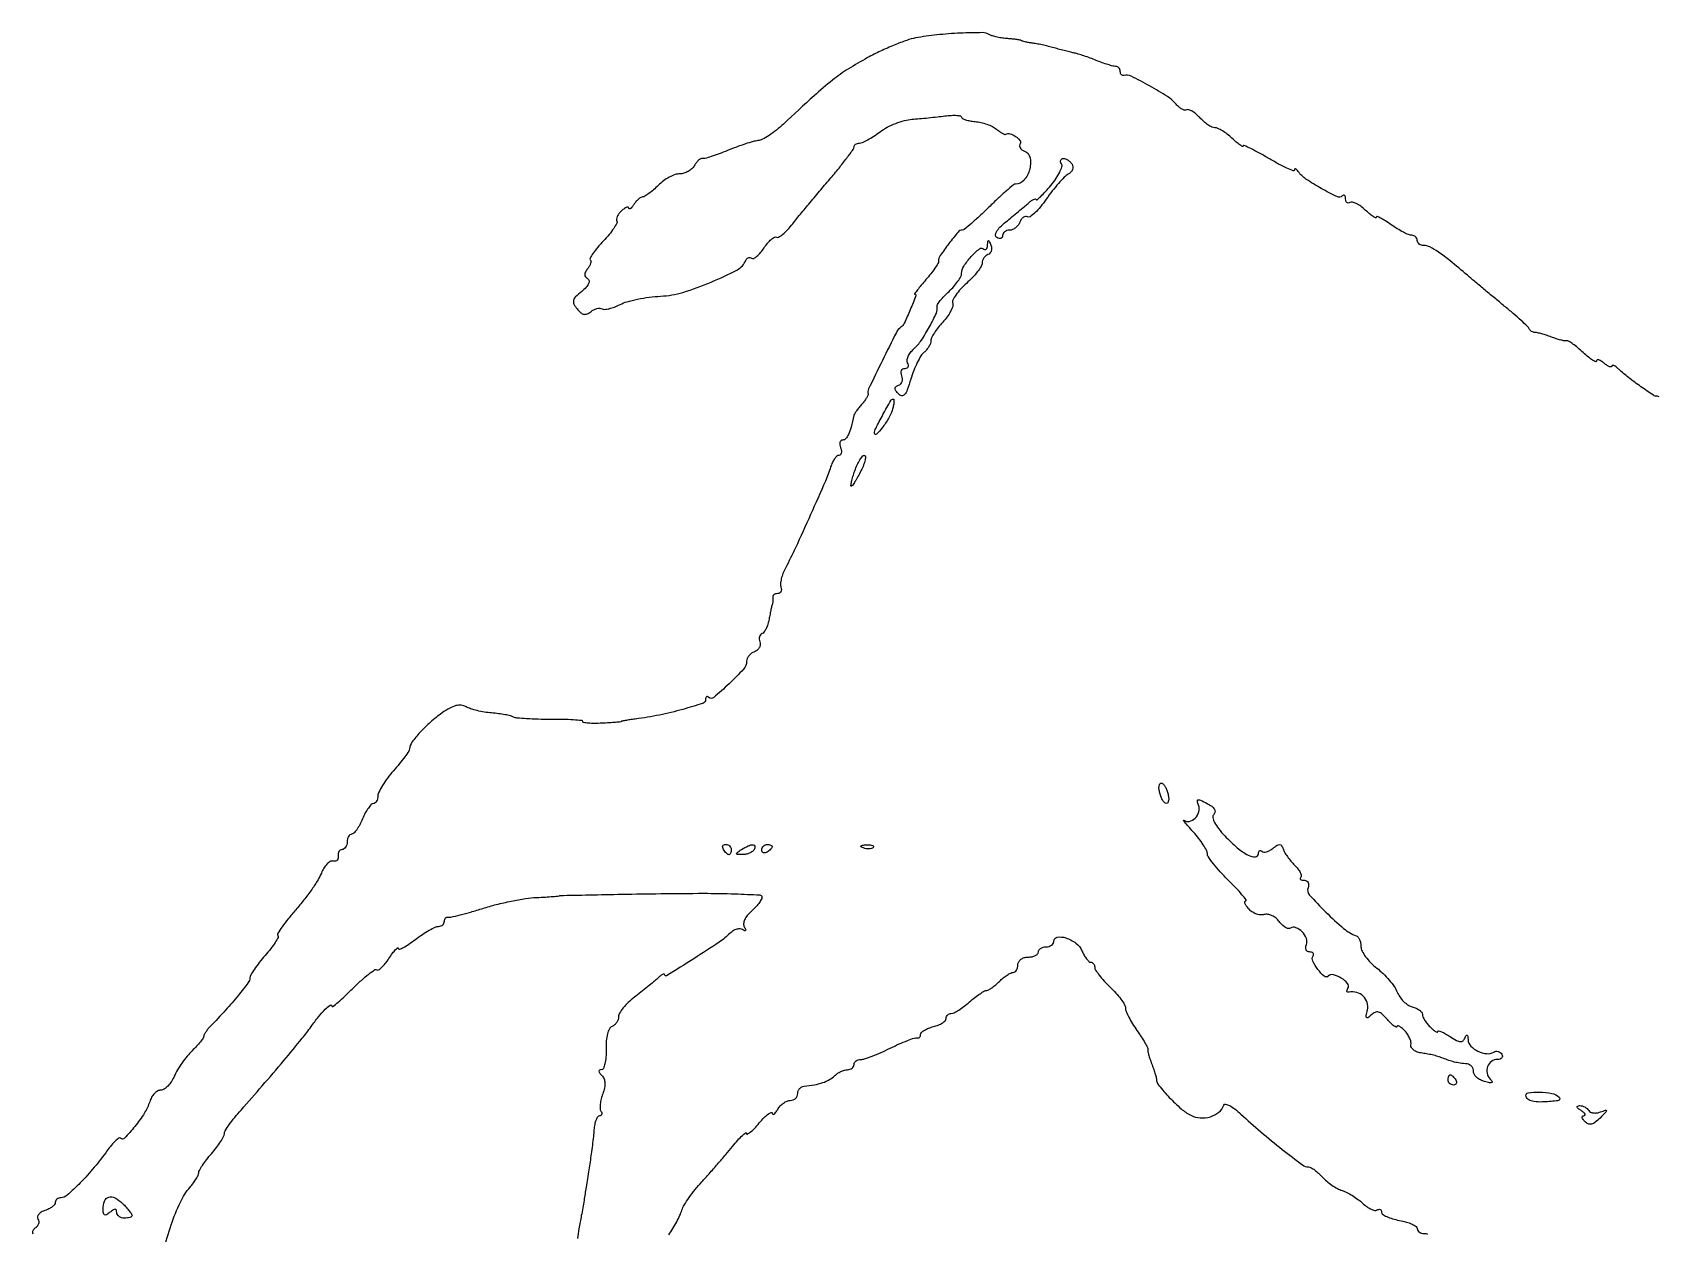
# Model space of a CAD drawing. Extents: x 1 to 635, y 1 to 563.
# Drawn here: x 0.5 to 317.9, y 228 to 462.6 of the extents above; entities that cross this region are included whole.
import ezdxf

# ---------------------------------------------------------------- set-up
doc = ezdxf.new("R2010")
doc.units = 0

msp = doc.modelspace()

# ---------------------------------------------------------------- linework, layer by layer
for points in [[(318.242176, 391.459331, 0.160997), (317.896381, 391.545455, -0.166569), (317.113415, 391.749509, -0.006885), (314.684894, 393.406764, -0.012959), (312.25127, 395.213081, -0.023999), (310.389192, 396.821429, 0.024804), (309.855175, 397.281181, 0.059296), (309.408075, 397.550862, 0.141448), (309.124372, 397.591789, 0.374416), (309, 397.448984, -0.367029), (308.869644, 397.295323, -0.129665), (308.559375, 397.324622, -0.059248), (308.076326, 397.570237, -0.025998), (307.5, 398, 0.029978), (306.923598, 398.422729, 0.070752), (306.440625, 398.645155, 0.159271), (306.133531, 398.637299, 0.317389), (306, 398.448131, -0.520172), (305.813831, 398.317601, -0.053768), (305.241959, 398.597562, -0.032438), (304.410542, 399.200632, -0.01545), (303.419436, 400.075686, 0.014542), (302.382179, 400.994844, 0.020343), (301.400266, 401.749612, 0.017207), (300.560921, 402.299826, 0.186605), (300.169436, 402.369801, -0.09511), (299.777682, 402.368844, -0.014749), (299.016586, 402.536406, -0.015984), (298.120349, 402.792341, -0.013299), (297.1849, 403.119801, 0.011037), (296.236114, 403.456754, 0.012016), (295.299713, 403.741441, 0.011545), (294.488411, 403.946896, 0.056294), (294.018234, 404, -0.07927), (293.667776, 404.055913, -0.062051), (293.318898, 404.220312, -0.062621), (293.024228, 404.463209, -0.084729), (292.833333, 404.75, 0.097525), (292.520514, 405.195049, 0.005416), (291.276042, 406.361079, 0.008197), (289.748095, 407.716518, 0.005896), (288, 409.181333, -0.001228), (286.079109, 410.760653, -0.000998), (284.028007, 412.462384, -0.001008), (282.144317, 414.038015, -0.002626), (280.797471, 415.181333, 0.006064), (277.403949, 418.022125, 0.021155), (275.117561, 419.733477, 0.03166), (273.462702, 420.718567, 0.118966), (272.296609, 421, -0.075555), (271.801221, 421.075288, -0.089062), (271.380879, 421.29375, -0.100719), (271.099883, 421.618641, -0.128784), (271, 422, 0.108766), (270.916016, 422.381512, 0.099739), (270.678159, 422.70625, 0.095386), (270.322662, 422.924012, 0.090094), (269.90437, 423, -0.101278), (269.306887, 423.122279, -0.018361), (268.277423, 423.607503, -0.01911), (267.096665, 424.276349, -0.016294), (265.90437, 425.068094, 0.013063), (264.789666, 425.81874, 0.025116), (263.853159, 426.350365, 0.029379), (263.167261, 426.646314, 0.52042), (263, 426.529139, -0.536418), (262.853529, 426.431897, -0.044375), (262.368013, 426.689196, -0.029287), (261.674733, 427.199544, -0.014225), (260.848556, 427.926464, 0.030726), (259.962636, 428.655552, 0.042244), (259.079836, 429.188001, 0.048745), (258.319019, 429.47513, 0.207146), (257.848556, 429.406403, -0.125249), (257.525964, 429.305065, -0.188643), (257.249263, 429.396064, -0.148626), (257.062802, 429.67754, -0.072622), (257, 430.10765, 0.053451), (256.954393, 430.533053, 0.160841), (256.80806, 430.781349, 0.257918), (256.59456, 430.827851, 0.124392), (256.346588, 430.679921, -0.318874), (255.387801, 430.517277, -0.014442), (252.257607, 432.139771, -0.021532), (249.254963, 433.981321, -0.092338), (247.765313, 435.447214, 0.030888), (247.480882, 435.805463, 0.106629), (247.241942, 435.978053, 0.308649), (247.089423, 435.949408, 0.193682), (247.015313, 435.775947, -0.515991), (246.787427, 435.621066, -0.015405), (245.535748, 436.130591, -0.01861), (243.919373, 436.920603, -0.010232), (242, 438, 0.007151), (240.081951, 439.09426, 0.012736), (238.46875, 439.931404, 0.007457), (237.165673, 440.542158, 0.544415), (237, 440.435098, -0.56683), (236.869782, 440.357138, -0.029252), (236.35711, 440.671729, -0.023485), (235.651661, 441.214534, -0.011809), (234.811439, 441.961045, 0.024004), (233.88867, 442.741482, 0.02666), (232.92606, 443.401057, 0.027384), (232.053783, 443.869302, 0.109916), (231.466426, 444, -0.114744), (230.901587, 444.131354, -0.033532), (230.124271, 444.580573, -0.03177), (229.291081, 445.220008, -0.029292), (228.521341, 445.976419, 0.030779), (227.781338, 446.699298, 0.043977), (227.03691, 447.235551, 0.05214), (226.390055, 447.533916, 0.22403), (225.97966, 447.487429, -0.194579), (225.597249, 447.422093, -0.069159), (225.067001, 447.617595, -0.055822), (224.481812, 448.020408, -0.040943), (223.930204, 448.584098, 0.077754), (222.216564, 450.095818, 0.015854), (218.72825, 452.167774, 0.011134), (215.092523, 454.069838, 0.182746), (213.75, 454.202144, -0.136205), (213.464595, 454.204278, -0.135339), (213.220313, 454.35313, -0.112859), (213.056384, 454.633088, -0.076387), (213, 455, 0.092371), (212.928869, 455.381743, 0.096126), (212.725373, 455.70625, 0.099347), (212.421804, 455.923422, 0.106131), (212.0651, 456, -0.063425), (211.537498, 456.067196, -0.011274), (210.577891, 456.338887, -0.012033), (209.461424, 456.711993, -0.010589), (208.3151, 457.153656, 0.008146), (207.131613, 457.616291, 0.007552), (205.903588, 458.052415, 0.007558), (204.799318, 458.407397, 0.025021), (204.058817, 458.593232, -0.009769), (203.331956, 458.752255, -0.003384), (202.289329, 459.009275, -0.00336), (201.144147, 459.308016, -0.003901), (200.058817, 459.608043, 0.008952), (198.951011, 459.90227, 0.00698), (197.73759, 460.183491, 0.007065), (196.599526, 460.413772, 0.017013), (195.75, 460.543467, -0.011761), (195.061524, 460.641189, -0.015578), (194.440625, 460.764256, -0.012916), (193.935411, 460.894689, -0.129959), (193.75, 461.005064, 0.154543), (193.548261, 461.112349, 0.008654), (192.839063, 461.230291, 0.012657), (191.975943, 461.33627, 0.008886), (191, 461.41362, -0.019369), (189.969532, 461.517066, -0.018847), (188.940625, 461.700552, -0.019136), (188.050185, 461.930226, -0.063939), (187.5, 462.17487, 0.138384), (186.035549, 462.581878, 0.009941), (181.781339, 462.480531, 0.014873), (177.159132, 462.140444, 0.020366), (173.030621, 461.542152, 0.038354), (171.298932, 461.079052, 0.012788), (168.844903, 460.145375, 0.012643), (166.169672, 458.968572, 0.014082), (163.653261, 457.697088, 0.016951), (159.883769, 455.488889, 0.026007), (156.795442, 453.303541, 0.017532), (153.196292, 450.254245, 0.003818), (147.220496, 444.736351, -0.021106), (145.838673, 443.546204, -0.022982), (144.39895, 442.512166, -0.02324), (143.094172, 441.746932, -0.095393), (142.220496, 441.482652, 0.042713), (141.293122, 441.305353, 0.009839), (139.767959, 440.843648, 0.010095), (138.026416, 440.239681, 0.009705), (136.287449, 439.558349, -0.008881), (134.622986, 438.90304, -0.012313), (133.107429, 438.379375, -0.008889), (131.836091, 437.999601, -0.13311), (131.377344, 437.996004, 0.191122), (131.047367, 437.955926, 0.056696), (130.62338, 437.658441, 0.047882), (130.181984, 437.184643, 0.036044), (129.790204, 436.5896, -0.081521), (129.305528, 435.981447, -0.056294), (128.589032, 435.466945, -0.055489), (127.762321, 435.117977, -0.072266), (126.95031, 435, 0.086444), (126.043162, 434.841984, 0.036732), (124.911966, 434.339063, 0.034939), (123.754907, 433.611019, 0.0385), (122.75, 432.75, -0.01615), (121.83088, 431.888411, -0.020777), (120.929911, 431.160937, -0.0191), (120.144669, 430.624285, -0.141258), (119.713525, 430.5, 0.136387), (119.346207, 430.397906, 0.042719), (118.87954, 430.059375, 0.039084), (118.399704, 429.574036, 0.034476), (117.978838, 429, -0.022641), (117.612251, 428.474367, -0.07039), (117.304665, 428.172519, -0.254326), (117.116232, 428.146475, -0.306778), (117.015313, 428.289427, 0.315435), (116.88362, 428.469855, 0.169051), (116.594705, 428.46819, 0.071924), (116.14226, 428.230165, 0.029553), (115.60496, 427.789427, 0.040862), (115.103014, 427.243049, 0.053799), (114.747288, 426.667849, 0.065108), (114.577721, 426.149826, 0.184627), (114.644216, 425.781975, -0.265458), (114.655412, 425.334739, -0.023915), (114.055521, 424.337904, -0.026091), (113.166813, 423.148575, -0.017208), (112.030287, 421.874277, 0.015066), (110.897837, 420.615445, 0.024541), (110.02444, 419.474609, 0.021584), (109.434949, 418.536781, 0.337895), (109.482356, 418.184311, -0.201199), (109.598127, 417.901301, -0.072569), (109.530222, 417.462916, -0.057495), (109.304075, 416.947434, -0.041132), (108.942766, 416.431037, 0.0489), (108.532539, 415.82493, 0.128967), (108.408529, 415.319845, 0.161506), (108.558389, 414.890753, 0.090488), (108.972937, 414.516726, -0.219581), (109.243268, 414.108509, -0.149595), (109.161887, 413.548724, -0.081019), (108.677626, 412.845484, -0.031363), (107.803928, 412.042314, 0.023969), (106.620569, 410.986311, 0.136191), (106.202598, 410.262303, 0.185855), (106.284762, 409.54893, 0.052683), (106.915111, 408.602284, 0.043692), (107.631627, 407.878067, 0.127753), (108.259473, 407.575336, 0.152054), (108.886281, 407.642434, 0.071192), (109.588874, 408.073759, -0.052374), (110.159369, 408.454147, -0.057931), (110.777849, 408.692388, -0.065872), (111.349505, 408.761551, -0.136443), (111.777895, 408.637268, 0.162207), (112.281776, 408.518245, 0.036167), (113.166552, 408.662803, 0.033946), (114.213187, 408.989, 0.027155), (115.289845, 409.475349, -0.050634), (116.667319, 410.021376, -0.018412), (118.710442, 410.520051, -0.018038), (121.001833, 410.90514, -0.020531), (123.218145, 411.103752, 0.061518), (127.560154, 411.854456, 0.026304), (133.110023, 413.859449, 0.021138), (138.2089, 416.26952, 0.18436), (139.83541, 418.115204, -0.10062), (140.025258, 418.419164, -0.119298), (140.308823, 418.602709, -0.12025), (140.643116, 418.635451, -0.10333), (140.976026, 418.514817, 0.25918), (141.39866, 418.495203, 0.057146), (142.030364, 418.904569, 0.045741), (142.742603, 419.609973, 0.029699), (143.434548, 420.540452, -0.027242), (144.12172, 421.474052, -0.042424), (144.819489, 422.188227, -0.051655), (145.432848, 422.616006, -0.271211), (145.827562, 422.606572, 0.285993), (146.257417, 422.608095, 0.03305), (147.07447, 423.199741, 0.031786), (148.034898, 424.10595, 0.020432), (149.03363, 425.267837, -0.004488), (150.301087, 426.841147, -0.001531), (152.168206, 429.102554, -0.001521), (154.2451, 431.586989, -0.001754), (156.241114, 433.94313, 0.006126), (158.058487, 436.12683, 0.009083), (159.592136, 438.087982, 0.004897), (160.832093, 439.768343, 0.154737), (160.991114, 440.25, -0.136909), (161.074597, 440.536036, -0.098862), (161.303034, 440.779688, -0.085187), (161.642172, 440.943746, -0.070265), (162.040493, 441, 0.108778), (162.617486, 441.127032, 0.017227), (163.658847, 441.653205, 0.018411), (164.860853, 442.372295, 0.015175), (166.088669, 443.223677, -0.038517), (167.474222, 444.09166, -0.026819), (169.153381, 444.859773, -0.027159), (170.854531, 445.425581, -0.049322), (172.298176, 445.670756, 0.004754), (173.759013, 445.786651, 0.002747), (175.514152, 445.952423, 0.002745), (177.273758, 446.138135, 0.004601), (178.75, 446.315907, -0.018565), (179.996061, 446.430771, -0.031293), (181.045313, 446.422617, -0.033732), (181.813633, 446.316088, -0.355308), (182, 446.086935, 0.280652), (182.161916, 445.821192, 0.039777), (182.778111, 445.562966, 0.035721), (183.63387, 445.348178, 0.022986), (184.648887, 445.216987, -0.036159), (185.77339, 445.041439, -0.028156), (186.961701, 444.695299, -0.028878), (188.037165, 444.243789, -0.059445), (188.802582, 443.748879, 0.018483), (189.403523, 443.286552, 0.027552), (189.963996, 442.93226, 0.026198), (190.430564, 442.703282, 0.252499), (190.643197, 442.722644, -0.224252), (191.435169, 442.837694, -0.071392), (192.542007, 442.31731, -0.0781), (193.390221, 441.546056, -0.317732), (193.430874, 440.888152, 0.148492), (193.32879, 440.502458, 0.123634), (193.447327, 440.093477, 0.099909), (193.777725, 439.722259, 0.069599), (194.269951, 439.449904, -0.255321), (195.369561, 438.156075, -0.117739), (195.301346, 435.877621, -0.110323), (194.194822, 433.773223, -0.220197), (192.524202, 433, 0.175587), (192.133154, 432.858306, 0.004924), (190.746433, 431.678125, 0.009507), (189.134996, 430.224458, 0.006323), (187.340972, 428.5, -0.00665), (185.54465, 426.775592, -0.009946), (183.926055, 425.321875, -0.00536), (182.534661, 424.147129, -0.174348), (182.125548, 424, 0.22153), (181.320344, 423.624834, 0.011826), (179.510136, 421.363771, 0.014146), (177.838399, 419.037708, 0.149825), (177.5, 417.933741, -0.136652), (177.375731, 417.487542, -0.013972), (176.777152, 416.556109, -0.016619), (175.981673, 415.470488, -0.012526), (175.039241, 414.330121, 0.005311), (174.115262, 413.244375, 0.009542), (173.383891, 412.331348, 0.004825), (172.818202, 411.582008, 0.615787), (172.85954, 411.5, -0.527801), (173.076441, 411.182627, -0.006393), (171.973458, 408.457179, -0.009562), (170.806805, 405.819674, -0.130453), (170.140317, 405.020352, 0.121821), (169.270655, 404.012681, 0.003063), (166.547952, 398.564478, 0.00233), (163.833349, 392.982726, 0.174806), (163.732878, 392, -0.175647), (163.703738, 391.719503, -0.025295), (163.422119, 391.20625, -0.02615), (163.010742, 390.610974, -0.019645), (162.5, 390, 0.01654), (161.96869, 389.37238, 0.01791), (161.494606, 388.727044, 0.017695), (161.129468, 388.14772, 0.078123), (160.983632, 387.772915, -0.012312), (160.430102, 385.508704, -0.042218), (159.913022, 384.086755, -0.073589), (159.377786, 383.269945, -0.214138), (158.77638, 383, 0.179936), (158.447452, 382.877667, 0.148301), (158.246024, 382.559375, 0.102119), (158.213849, 382.074297, 0.057339), (158.361626, 381.5, -0.051648), (158.516447, 380.92543, -0.093714), (158.503411, 380.440625, -0.14285), (158.330802, 380.122814, -0.199971), (158.036003, 380, 0.187785), (157.640968, 379.846214, 0.052135), (157.192444, 379.339063, 0.044932), (156.765902, 378.611323, 0.034198), (156.429867, 377.75, -0.026667), (155.393698, 374.971328, -0.002628), (152.512697, 368.441332, -0.003413), (149.552328, 361.945113, -0.013381), (147.591953, 358, 0.031547), (147.117415, 356.951102, 0.033084), (146.787287, 355.867188, 0.035082), (146.631893, 354.900382, 0.109266), (146.715889, 354.25, -0.07944), (146.806527, 353.77243, -0.125016), (146.716021, 353.367188, -0.148093), (146.459827, 353.098993, -0.12927), (146.083333, 353, 0.068856), (145.678057, 352.943923, 0.096735), (145.353015, 352.779688, 0.119215), (145.158492, 352.535542, 0.149103), (145.118421, 352.25, -0.030259), (145.149635, 351.9262, -0.02375), (145.145441, 351.573438, -0.024306), (145.109812, 351.244761, -0.052881), (145.044111, 351, 0.035192), (144.945942, 350.679877, 0.00367), (144.774453, 349.9125, 0.00454), (144.584952, 348.993907, 0.003621), (144.396771, 348, -0.030772), (144.155477, 347.019937, -0.037498), (143.80695, 346.141959, -0.040953), (143.410264, 345.472176, -0.157028), (143.027258, 345.185392, 0.14518), (142.717305, 344.964325, 0.103636), (142.528362, 344.57946, 0.086731), (142.49049, 344.087329, 0.067649), (142.613648, 343.564435, -0.118473), (142.685107, 343.020217, -0.100629), (142.510179, 342.466263, -0.092439), (142.114386, 341.987498, -0.082493), (141.557471, 341.660427, 0.066476), (140.962007, 341.33577, 0.062227), (140.457507, 340.859891, 0.066548), (140.115748, 340.311599, 0.106522), (140, 339.77446, -0.187275), (139.406654, 338.245866, -0.018442), (136.586966, 335.380734, -0.015472), (133.583281, 332.716552, -0.387871), (132.570799, 332.762535, 0.112181), (132.353751, 332.899209, 0.253122), (132.167672, 332.869697, 0.173472), (132.040167, 332.672577, 0.05772), (132, 332.325796, -0.325118), (131.439102, 331.55437, -0.010442), (127.534965, 330.378438, -0.018143), (122.988593, 329.288037, -0.017047), (118.279842, 328.503862, 0.004679), (117.214001, 328.353347, 0.007714), (116.316579, 328.203843, 0.002393), (115.552982, 328.060714, 0.359575), (115.5, 327.996566, -0.388), (115.445169, 327.936545, -0.001374), (114.398262, 327.844631, -0.005851), (113.187528, 327.755943, -0.003521), (111.749402, 327.677666, -0.012497), (110.311266, 327.645529, -0.020764), (109.100034, 327.699064, -0.016083), (108.160858, 327.810266, -0.369944), (107.997076, 328, 0.385916), (107.81574, 328.19857, 0.006096), (106.160602, 328.33447, 0.012471), (104.143343, 328.424888, 0.007504), (101.747674, 328.436493, -0.007858), (99.282545, 328.450179, -0.010462), (97.044401, 328.544667, -0.007969), (95.188378, 328.691697, -0.097643), (94.509862, 328.893924, 0.062987), (93.926579, 329.112489, 0.012617), (92.83779, 329.341689, 0.013151), (91.548553, 329.544387, 0.011936), (90.208107, 329.686704, -0.020804), (88.817953, 329.859276, -0.018081), (87.379561, 330.152752, -0.018462), (86.096594, 330.513834, -0.049776), (85.229369, 330.891514, 0.101772), (84.283606, 331.191717, 0.088994), (83.247254, 331.115921, 0.064361), (82.033183, 330.63231, 0.026528), (80.531124, 329.689211, 0.027461), (78.267273, 327.900769, 0.027499), (76.214181, 325.875783, 0.026523), (74.652944, 323.961918, 0.138269), (74.182567, 322.698639, -0.127853), (74.016567, 322.223285, -0.009924), (73.237822, 321.109419, -0.013049), (72.234777, 319.806524, -0.009587), (71.058497, 318.413843, 0.019112), (69.887608, 316.972742, 0.022631), (68.898433, 315.523263, 0.022238), (68.184191, 314.243711, 0.116687), (68, 313.465204, -0.05805), (67.934719, 312.904813, -0.077218), (67.741888, 312.430404, -0.095994), (67.456496, 312.112525, -0.16338), (67.12132, 312, 0.208074), (66.70534, 311.819057, 0.033695), (66.135727, 311.11875, 0.032352), (65.540069, 310.148944, 0.023358), (65, 309, -0.023358), (64.459931, 307.851056, -0.032352), (63.864273, 306.88125, -0.033695), (63.29466, 306.180943, -0.208074), (62.87868, 306, 0.166853), (62.543472, 305.884936, 0.095179), (62.258112, 305.559375, 0.076039), (62.065207, 305.07375, 0.056643), (62, 304.5, -0.064853), (61.925306, 303.926543, -0.082425), (61.70625, 303.440625, -0.098894), (61.381354, 303.115568, -0.148195), (61, 303, 0.133456), (60.638866, 302.901861, 0.125576), (60.367188, 302.632812, 0.10725), (60.229849, 302.227545, 0.077768), (60.25, 301.75, -0.102426), (60.24692, 301.293366, -0.148337), (60.052922, 300.942776, -0.145919), (59.693907, 300.755381, -0.098033), (59.228033, 300.757322, 0.183767), (58.668072, 300.664731, 0.06998), (58.036226, 300.167144, 0.057108), (57.433082, 299.373566, 0.043146), (56.956984, 298.386859, -0.047418), (56.310842, 297.076405, -0.013926), (55.079007, 295.199097, -0.013851), (53.568007, 293.153706, -0.01446), (51.966837, 291.224984, 0.010726), (50.472001, 289.451461, 0.017533), (49.291895, 287.879036, 0.011674), (48.423851, 286.569632, 0.350214), (48.465126, 286.201541, -0.330679), (48.517203, 285.849051, -0.019527), (47.936168, 284.85986, -0.023231), (47.083212, 283.656446, -0.014372), (45.97724, 282.321297, 0.01341), (44.837069, 280.950242, 0.01755), (43.874564, 279.635124, 0.015204), (43.155089, 278.503444, 0.13478), (43, 277.938554, -0.163378), (42.686073, 277.00346, -0.009031), (40.754413, 274.544374, -0.01301), (38.258986, 271.640707, -0.008598), (35.25, 268.43108, 0.021994), (34.771498, 267.892458, 0.02557), (34.367187, 267.339389, 0.02584), (34.077758, 266.843656, 0.119764), (34, 266.52368, -0.156431), (33.887077, 266.171574, -0.014719), (33.330383, 265.439474, -0.017736), (32.593561, 264.590909, -0.013037), (31.720454, 263.702251, 0.029214), (30.760078, 262.659361, 0.01837), (29.758315, 261.339099, 0.018431), (28.865384, 259.962693, 0.03188), (28.241893, 258.75, -0.041281), (27.675675, 257.697768, -0.047855), (26.967961, 256.807813, -0.054274), (26.231768, 256.194123, -0.147673), (25.588826, 256, 0.133977), (24.980442, 255.834001, 0.068474), (24.355038, 255.339063, 0.060361), (23.808013, 254.610479, 0.055084), (23.430555, 253.75, -0.065082), (22.4138, 251.552235, -0.027885), (20.5331, 248.912527, -0.020481), (18.543766, 246.624838, -0.422642), (17.720309, 246.613024, 0.365233), (17.404901, 246.639911, 0.034349), (16.755046, 246.110091, 0.031423), (15.97259, 245.279068, 0.018428), (15.13942, 244.195797, -0.019548), (12.621772, 240.937517, -0.019986), (9.875057, 237.910713, -0.015043), (7.329887, 235.473068, -0.18552), (6.09879, 235, 0.083521), (5.67916, 234.929412, 0.092882), (5.32277, 234.726045, 0.100552), (5.084448, 234.423115, 0.117071), (5, 234.067388, -0.170932), (4.858014, 233.664193, -0.057809), (4.408235, 233.220911, -0.049463), (3.756445, 232.808825, -0.039423), (2.985479, 232.495391, 0.055235), (2.261677, 232.174165, 0.089673), (1.751498, 231.738383, 0.125638), (1.530397, 231.262638, 0.186793), (1.613595, 230.8162, -0.11718), (1.764471, 230.361341, -0.100558), (1.707255, 229.85922, -0.092848), (1.449672, 229.38667, -0.08344), (1.030012, 229.018549, 0.151571), (0.612605, 228.539137, 0.192279), (0.591885, 227.957344, 0.095877)], [(26.192099, 224.696494, -0.026442), (27.618925, 229.677357, -0.026915), (29.425849, 234.127767, -0.067252), (31.326359, 237.068191, 0.019271), (31.967067, 237.877638, 0.022587), (32.508368, 238.69338, 0.02228), (32.898535, 239.41418, 0.113378), (33, 239.855892, -0.133302), (33.129366, 240.332507, -0.014777), (33.734016, 241.297721, -0.017169), (34.541834, 242.42088, -0.013106), (35.498779, 243.594461, 0.015217), (36.457342, 244.780212, 0.018956), (37.270716, 245.940248, 0.01749), (37.872622, 246.947523, 0.120383), (38.021981, 247.5, -0.134139), (38.194253, 248.074974, -0.013689), (38.987102, 249.271586, -0.016322), (40.035612, 250.664706, -0.012323), (41.273203, 252.126677, 0.00367), (45.424572, 256.862049, 0.003408), (49.610877, 261.775892, 0.00294), (53.235028, 266.14094, 0.019139), (54.959076, 268.414601, -0.016235), (56.387401, 270.321158, -0.027552), (57.717294, 271.805644, -0.043625), (58.685268, 272.617635, -0.606791), (59, 272.453782, 0.618761), (59.181517, 272.363262, 0.012329), (60.216759, 273.18388, 0.014803), (61.552466, 274.366121, 0.007818), (63.142157, 275.906863, -0.012072), (64.768573, 277.456585, -0.019899), (66.223997, 278.675819, -0.014807), (67.431782, 279.552582, -0.360418), (67.816882, 279.516451, 0.355563), (68.137319, 279.483603, 0.044238), (68.727247, 279.950505, 0.036389), (69.432497, 280.722688, 0.021108), (70.168136, 281.741941, -0.012661), (70.86775, 282.746607, -0.029243), (71.454518, 283.454558, -0.061996), (71.843654, 283.77995, -0.591018), (71.993411, 283.699109, 0.512632), (72.205749, 283.549063, 0.037276), (72.980479, 283.882804, 0.028233), (74.060138, 284.526653, 0.014357), (75.344391, 285.449109, -0.015301), (76.709562, 286.425785, -0.018678), (78.045827, 287.250676, -0.017445), (79.203904, 287.85478, -0.111946), (79.844391, 288, 0.085226), (80.285683, 288.075769, 0.093585), (80.66054, 288.29375, 0.100391), (80.911242, 288.618549, 0.11481), (81, 289, -0.076299), (81.056386, 289.367359, -0.112006), (81.220313, 289.648624, -0.134207), (81.464582, 289.799466, -0.136391), (81.75, 289.803827, 0.121269), (82.269903, 289.796301, 0.005328), (84.042187, 290.225395, 0.008759), (86.146762, 290.798158, 0.006117), (88.5, 291.514432, -0.015411), (91.1264, 292.260808, -0.011545), (94.059375, 292.925841, -0.011698), (96.852108, 293.42391, -0.026044), (99, 293.641626, 0.002524), (100.725495, 293.734878, 0.0042), (102.178125, 293.832991, 0.000711), (103.45198, 293.931607, 0.391351), (103.5, 293.983562, -0.40809), (103.54968, 294.034294, -0.000037), (109.301562, 294.154408, -0.000961), (115.676854, 294.274801, -0.000576), (123.25, 294.394517, -0.003653), (131.570716, 294.455651, -0.008681), (137.758474, 294.348463, -0.00374), (142.585552, 294.144822, -0.399747), (143, 293.709271, -0.131976), (142.867904, 293.217531, -0.029675), (142.385529, 292.487975, -0.02879), (141.70892, 291.686463, -0.024426), (140.908183, 290.920367, 0.043911), (140.127436, 290.112908, 0.065571), (139.615005, 289.27685, 0.08352), (139.417146, 288.509188, 0.161167), (139.562691, 287.898563, -0.025888), (139.82445, 287.42147, -0.253248), (139.814235, 287.199646, -0.373095), (139.643167, 287.143997, -0.03849), (139.235128, 287.354683, 0.13033), (138.725057, 287.509328, 0.075895), (138.085825, 287.434633, 0.067183), (137.419497, 287.151352, 0.061722), (136.83062, 286.69485, -0.047975), (134.626752, 284.887551, -0.006811), (129.71383, 281.68731, -0.002387), (124.397864, 278.362185, -0.58759), (124, 278.58385, 0.452325), (123.883179, 278.686563, 0.091825), (123.584746, 278.590479, 0.044387), (123.129522, 278.290057, 0.019915), (122.586369, 277.821429, -0.012526), (121.838, 277.156203, -0.003895), (120.681372, 276.194167, -0.003891), (119.371675, 275.13888, -0.00428), (118.086369, 274.137438, 0.026677), (116.904964, 273.12879, 0.031569), (115.906621, 272.0521, 0.033156), (115.198307, 271.056266, 0.138874), (115, 270.356053, -0.081751), (114.904703, 269.777101, -0.06577), (114.625568, 269.210327, -0.066457), (114.212628, 268.741117, -0.087717), (113.725338, 268.448097, 0.183282), (113.211075, 267.988848, 0.056417), (112.831954, 267.001425, 0.044533), (112.604696, 265.635562, 0.026204), (112.565822, 263.979481, -0.02469), (112.534641, 262.454384, -0.039685), (112.341502, 261.168973, -0.047701), (112.035184, 260.256251, -0.296146), (111.640484, 260, 0.111233), (111.283161, 259.919512, 0.31051), (111.160748, 259.708438, 0.147208), (111.294256, 259.363111, 0.031053), (111.726974, 258.873026, -0.098519), (112.162237, 258.221532, -0.084912), (112.344724, 257.417465, -0.067867), (112.264985, 256.44448, -0.036522), (111.91982, 255.28911, 0.029825), (111.603991, 254.281302, 0.033862), (111.426405, 253.284795, 0.036104), (111.395282, 252.432055, 0.130198), (111.551863, 251.916084, -0.069542), (111.706217, 251.565475, -0.144142), (111.703118, 251.2691, -0.190048), (111.547642, 251.073813, -0.131448), (111.271725, 251, 0.252567), (110.930856, 250.816083, 0.052958), (110.609684, 250.192187, 0.043668), (110.351904, 249.303455, 0.028896), (110.206404, 248.25, -0.00735), (110.083417, 246.947898, -0.003521), (109.889175, 245.279688, -0.00349), (109.661947, 243.540786, -0.004973), (109.434024, 242, 0.000322), (109.191437, 240.459229, 0.000225), (108.919583, 238.720186, 0.000227), (108.660339, 237.051947, 0.00047), (108.459807, 235.749571, -0.003448), (108.259396, 234.497606, -0.002012), (108.002756, 232.999394, -0.002012), (107.733721, 231.501383, -0.003409), (107.494865, 230.249571, 0.008978), (107.25173, 228.893449, 0.003601), (106.965892, 227.030478, 0.003562)], [(124.80071, 227.75, 0.016793), (125.588703, 228.952624, 0.013584), (126.354618, 230.292519, 0.013805), (126.993893, 231.56829, 0.034139), (127.370709, 232.543681, -0.060395), (127.826212, 233.560805, -0.017137), (128.771964, 235.017112, -0.016999), (129.962057, 236.601492, -0.01723), (131.251904, 238.094021, 0.004835), (132.695394, 239.68297, 0.003036), (134.353684, 241.567128, 0.003047), (135.96338, 243.441575, 0.005569), (137.25, 244.993119, -0.011496), (138.306319, 246.236646, -0.02428), (139.192187, 247.139835, -0.037114), (139.814557, 247.635279, -0.602471), (140, 247.537239, 0.564109), (140.183756, 247.426196, 0.051328), (140.734016, 247.791617, 0.029375), (141.538782, 248.537607, 0.013569), (142.498779, 249.594461, -0.016598), (143.461221, 250.641202, -0.037188), (144.272832, 251.352748, -0.075571), (144.815552, 251.645441, -0.508884), (145.029187, 251.5, 0.248846), (145.142428, 251.301948, 0.304807), (145.35094, 251.307812, 0.082069), (145.684643, 251.640325, 0.024005), (146.080099, 252.25, -0.055942), (146.577617, 252.919365, -0.050884), (147.225995, 253.485938, -0.054217), (147.919862, 253.872383, -0.100292), (148.54969, 254, 0.090774), (149.103375, 254.101356, 0.095613), (149.573971, 254.391667, 0.099627), (149.888861, 254.824638, 0.107966), (150, 255.333333, -0.090852), (150.094782, 255.850657, -0.088226), (150.367188, 256.306744, -0.090547), (150.772846, 256.631971, -0.102596), (151.25, 256.774732, 0.022931), (153.246368, 257.03998, 0.037803), (154.893367, 257.4667, 0.045272), (156.211856, 258.054816, 0.068946), (157.210123, 258.810123, -0.047443), (157.761251, 259.265529, -0.03751), (158.432349, 259.650474, -0.038699), (159.115953, 259.914392, -0.072899), (159.7, 260, 0.075349), (160.19669, 260.075277, 0.088951), (160.618125, 260.29375, 0.100708), (160.899852, 260.618643, 0.129116), (161, 261, -0.130303), (161.101099, 261.381353, -0.100665), (161.38545, 261.70625, -0.088552), (161.81081, 261.924762, -0.074616), (162.312171, 262, 0.079861), (163.069744, 262.121777, 0.011659), (164.542504, 262.646199, 0.012934), (166.266873, 263.357559, 0.010768), (168.062171, 264.199825, -0.009607), (169.816785, 265.027979, -0.013454), (171.4167, 265.694752, -0.009746), (172.760755, 266.183039, -0.148416), (173.25, 266.199825, 0.119592), (173.535663, 266.193445, 0.133104), (173.779687, 266.320604, 0.120244), (173.942991, 266.566397, 0.086991), (174, 266.891592, -0.208396), (174.168069, 267.277325, -0.050787), (174.734375, 267.705595, -0.043524), (175.542749, 268.105107, -0.031538), (176.5, 268.410644, 0.034719), (177.457085, 268.722843, 0.046776), (178.265625, 269.141941, 0.05533), (178.827615, 269.598489, 0.196992), (179, 270.019052, -0.10023), (179.075804, 270.393402, -0.098217), (179.291516, 270.711847, -0.09766), (179.613641, 270.925154, -0.097859), (179.992394, 271, 0.120522), (180.529403, 271.131351, 0.020332), (181.453417, 271.660938, 0.021211), (182.509015, 272.388559, 0.017446), (183.572515, 273.25, -0.013118), (184.617686, 274.111677, -0.017222), (185.617857, 274.839063, -0.014798), (186.477555, 275.38376, -0.134594), (186.90155, 275.5, 0.130534), (187.293644, 275.604138, 0.023295), (187.939161, 276.014063, 0.023779), (188.668499, 276.580004, 0.019486), (189.392857, 277.25, -0.024235), (190.130993, 277.91985, -0.027447), (190.901562, 278.485937, -0.028232), (191.600677, 278.888331, -0.116984), (192.071429, 279, 0.158739), (192.425598, 279.115347, 0.097), (192.727232, 279.440625, 0.078801), (192.930904, 279.926372, 0.06001), (193, 280.5, -0.130775), (193.153209, 281.075754, -0.10214), (193.583333, 281.5625, -0.08892), (194.230589, 281.888136, -0.072314), (195, 282, 0.048028), (195.765418, 282.073693, 0.068025), (196.4125, 282.29375, 0.088204), (196.848523, 282.618118, 0.191087), (197, 283, -0.148195), (197.115568, 283.381354, -0.098894), (197.440625, 283.70625, -0.082425), (197.926543, 283.925306, -0.064853), (198.5, 284, 0.069588), (199.073293, 284.080177, 0.085587), (199.559375, 284.314181, 0.100052), (199.884373, 284.66169, 0.139009), (200, 285.069551, -0.366757), (200.687976, 285.881308, -0.12182), (202.36725, 285.750484, -0.081633), (204.319584, 284.726379, -0.12854), (205.487128, 283.25, 0.02653), (205.920955, 282.388468, 0.035392), (206.408381, 281.660937, 0.038191), (206.879543, 281.142215, 0.191558), (207.237128, 281, -0.12906), (207.528055, 280.923634, -0.10071), (207.775906, 280.708805, -0.08897), (207.942572, 280.387443, -0.075383), (208, 280.008698, 0.14732), (208.16368, 279.465229, 0.01896), (208.88125, 278.466421, 0.020818), (209.851165, 277.320797, 0.015978), (211, 276.150435, -0.019852), (212.148575, 274.962066, -0.024376), (213.11875, 273.762167, -0.023949), (213.821338, 272.697471, -0.134658), (214, 272.046107, 0.099508), (214.134556, 271.376693, 0.01901), (214.659795, 270.245621, 0.019589), (215.386241, 268.952773, 0.01692), (216.24611, 267.65437, -0.009458), (217.097538, 266.409471, -0.013828), (217.795322, 265.279721, -0.009195), (218.326651, 264.323666, -0.186182), (218.365911, 264, 0.115817), (218.360649, 263.687471, 0.011973), (218.535263, 262.966814, 0.014387), (218.79194, 262.108035, 0.011029), (219.119801, 261.1849, -0.007719), (219.459433, 260.248322, -0.009014), (219.752006, 259.348672, -0.008143), (219.97274, 258.581354, -0.052889), (220.035963, 258.1849, 0.159561), (220.524498, 256.921283, 0.018171), (222.573009, 254.593683, 0.022797), (224.874383, 252.374746, 0.061156), (226.75, 251.093173, 0.103149), (228.595844, 250.578967, 0.090989), (230.583224, 250.809259, 0.097456), (232.248163, 251.699757, 0.141842), (233.187413, 253.06224, -0.377359), (233.545973, 253.271062, -0.070674), (234.325948, 252.999172, -0.045527), (235.376136, 252.329703, -0.023903), (236.555329, 251.323699, 0.012129), (240.421673, 247.864697, 0.010539), (244.633704, 244.427027, 0.005132), (248.610522, 241.383882, 0.162125), (249.763309, 241, -0.129425), (250.234257, 240.876019, -0.028555), (250.942696, 240.419999, -0.027877), (251.724797, 239.781355, -0.023686), (252.476896, 239.025529, 0.034073), (253.310319, 238.222041, 0.024603), (254.338489, 237.440749, 0.025002), (255.394497, 236.792423, 0.048358), (256.305009, 236.403194, -0.041184), (257.228774, 236.02385, -0.020705), (258.327767, 235.404233, -0.020409), (259.41795, 234.665426, -0.028412), (260.324569, 233.912245, 0.033426), (261.144206, 233.245092, 0.045006), (261.97102, 232.76462, 0.052645), (262.68995, 232.517346, 0.19742), (263.151444, 232.593597, -0.0885), (263.475433, 232.72189, -0.167338), (263.750737, 232.685586, -0.177802), (263.934292, 232.490968, -0.101403), (264, 232.170308, 0.249794), (264.217354, 231.762387, 0.040486), (265.028125, 231.308099, 0.036512), (266.159204, 230.886473, 0.024598), (267.5, 230.565978, -0.02478), (268.840783, 230.244969, -0.036741), (269.971875, 229.821812, -0.040853), (270.782001, 229.365354, -0.248969), (271, 228.954687, 0.142851), (271.106179, 228.590626, 0.099628), (271.404657, 228.280439, 0.084266), (271.850996, 228.071457, 0.067543), (272.377555, 228, -0.087648), (272.996599, 227.890644, -0.043397)]]:
    msp.add_lwpolyline(points, format="xyb")
for points in [[(203.581381, 436.868323, -0.128019), (203.733995, 436.373072, -0.10574), (203.642212, 435.826683, -0.093601), (203.316841, 435.312046, -0.077693), (202.806307, 434.91148, 0.070376), (202.064961, 434.347056, 0.014604), (200.945456, 433.146178, 0.015071), (199.718296, 431.66234, 0.013713), (198.542055, 430.060686, -0.019927), (197.408968, 428.557308, -0.031684), (196.312343, 427.37793, -0.033137), (195.372846, 426.599135, -0.303722), (194.869084, 426.580911, 0.170676), (194.485535, 426.664862, 0.12025), (194.069089, 426.507176, 0.090971), (193.680883, 426.121016, 0.06012), (193.385948, 425.563382, -0.071345), (193.052528, 424.965703, -0.06366), (192.553054, 424.459243, -0.066843), (191.97037, 424.116502, -0.099885), (191.393011, 424, 0.074425), (190.860757, 423.920332, 0.088446), (190.409197, 423.688914, 0.100652), (190.107332, 423.344841, 0.130616), (190, 422.940983, -0.12538), (189.911385, 422.593153, -0.188678), (189.674605, 422.394157, -0.14853), (189.316072, 422.383027, -0.072553), (188.892273, 422.566579, -0.263879), (188.641588, 423.024119, -0.127598), (188.824665, 423.689263, -0.065703), (189.49263, 424.561328, -0.02419), (190.642273, 425.605949, 0.000978), (191.844567, 426.600589, 0.000863), (193.093947, 427.641955, 0.000867), (194.216734, 428.584409, 0.002636), (194.97542, 429.230353, -0.022551), (195.550727, 429.681928, -0.043291), (196.055264, 429.980166, -0.066721), (196.42355, 430.099801, -0.3935), (196.579619, 430, 0.554547), (196.750899, 429.945877, 0.014469), (197.468826, 430.595549, 0.017341), (198.373975, 431.525934, 0.009367), (199.425868, 432.729529, 0.025291), (200.420573, 434.040896, 0.035499), (201.159817, 435.310148, 0.038471), (201.587859, 436.383305, 0.217379), (201.512652, 436.979529, -0.074829), (201.3457, 437.369835, -0.151661), (201.36098, 437.700237, -0.187441), (201.551827, 437.918791, -0.121186), (201.881966, 438, -0.094337), (202.316017, 437.917371, -0.052863), (202.793669, 437.66757, -0.050142), (203.239666, 437.301203, -0.057397)], [(187.15, 419.216667, 0.089519), (186.710467, 418.97637, 0.069827), (186.337813, 418.578348, 0.069183), (186.086189, 418.08897, 0.084393), (186, 417.581965, -0.13917), (185.81547, 416.931842, -0.02568), (185.100459, 415.89669, -0.025803), (184.110129, 414.738487, -0.020992), (182.937732, 413.602102, 0.025727), (181.793581, 412.4719, 0.034687), (180.889296, 411.332231, 0.037168), (180.305391, 410.328988, 0.196092), (180.26454, 409.706381, -0.163611), (180.262943, 409.09195, -0.039546), (179.855825, 408.144902, -0.036423), (179.188934, 407.07613, -0.029256), (178.326808, 406.029794, 0.020704), (177.436073, 404.985626, 0.02425), (176.6835, 403.923339, 0.024223), (176.1428, 402.97777, 0.118299), (176, 402.382663, -0.091728), (175.904584, 401.86694, -0.04277), (175.606917, 401.252881, -0.040451), (175.173853, 400.643339, -0.044903), (174.661846, 400.13432, 0.084082), (174.065258, 399.440657, 0.021474), (173.352865, 398.135359, 0.021264), (172.657455, 396.553251, 0.02013), (172.084851, 394.88887, -0.013457), (171.402431, 392.815785, -0.087993), (170.859645, 391.868788, -0.266485), (170.304684, 391.663728, -0.163803), (169.673005, 392.001995, -0.031554), (169.142263, 392.643302, -0.161531), (169.004044, 393.077842, -0.235502), (169.175345, 393.41101, -0.070236), (169.693823, 393.689608, 0.120623), (170.106696, 393.967794, 0.102211), (170.375159, 394.421727, 0.093116), (170.456953, 394.983142, 0.081526), (170.336834, 395.564608, -0.072613), (170.213287, 396.113391, -0.120928), (170.290338, 396.578353, -0.152578), (170.552834, 396.885156, -0.140985), (170.952028, 397, 0.102592), (171.345956, 397.081688, 0.178583), (171.584337, 397.30934, 0.166366), (171.627353, 397.650945, 0.087504), (171.4672, 398.053072, -0.173171), (171.354437, 398.580479, -0.070979), (171.555366, 399.295277, -0.058604), (172.015757, 400.075976, -0.045689), (172.681278, 400.803072, 0.060548), (174.124605, 402.476931, 0.022767), (175.732195, 405.128025, 0.018093), (177.075616, 407.816577, 0.160147), (177.21876, 409.117255, -0.204725), (177.289552, 409.474015, -0.018019), (177.848139, 410.23089, -0.021285), (178.612967, 411.112856, -0.014915), (179.544248, 412.041569, 0.023265), (180.484307, 413.010867, 0.027257), (181.278623, 414.015403, 0.027823), (181.846101, 414.922704, 0.126492), (182, 415.521304, -0.145829), (182.424857, 416.947024, -0.03948), (183.881466, 418.831024, -0.038238), (185.498669, 420.359769, -0.383913), (186.351521, 420.315145, 0.165969), (186.603321, 420.191501, 0.239467), (186.8327, 420.273303, 0.128931), (187.00329, 420.584306, 0.047432), (187.078947, 421.083333, -0.008756), (187.136799, 421.872443, -0.402704), (187.24893, 421.96969, -0.28708), (187.394409, 421.867935, -0.006534), (187.728947, 421.05, -0.076786), (187.860447, 420.467161, -0.093902), (187.794441, 419.913333, -0.106916), (187.544152, 419.475078, -0.130006)], [(168.435456, 388.79664, -0.057996), (167.728976, 387.228109, -0.027674), (166.488465, 385.392852, -0.036859), (165.365349, 384.121091, -0.663957), (165, 384.274933, -0.117194), (165.236926, 385.271878, -0.007383), (166.643428, 387.964217, -0.00446), (168.170192, 390.72538, -0.270518), (168.64063, 391, -0.392164), (168.788528, 390.862917, -0.042204), (168.784195, 390.352763, -0.034387), (168.668283, 389.641728, -0.01925)], [(162.350113, 377, -0.009352), (161.749428, 375.850247, -0.014394), (161.183062, 374.88125, -0.008727), (160.681805, 374.108054, -0.249537), (160.478778, 374, -0.463415), (160.373697, 374.124027, -0.013762), (160.521324, 374.88125, -0.018373), (160.775548, 375.849329, -0.01047), (161.149845, 377, -0.022968), (161.610607, 378.14907, -0.03262), (162.130944, 379.11875, -0.034063), (162.638005, 379.820339, -0.2228), (163.02118, 380, -0.409953), (163.233842, 379.790415, -0.058726), (163.164586, 379.11875, -0.039832), (162.865601, 378.151147, -0.02086)], [(222.289749, 314, -0.035451), (222.433129, 313.233437, -0.061733), (222.427137, 312.5875, -0.093423), (222.283976, 312.153887, -0.272886), (222.023012, 312, -0.195045), (221.683202, 312.137799, -0.054916), (221.311617, 312.5875, -0.046569), (220.968443, 313.234346, -0.034746), (220.710251, 314, -0.035451), (220.566871, 314.766563, -0.061733), (220.572863, 315.4125, -0.093423), (220.716024, 315.846113, -0.272886), (220.976988, 316, -0.195045), (221.316798, 315.862201, -0.054916), (221.688383, 315.4125, -0.046569), (222.031557, 314.765654, -0.034746)], [(231.272324, 309.872324, 0.244905), (231.080446, 309.262934, 0.074058), (231.398334, 308.313728, 0.049286), (232.176623, 307.098142, 0.022265), (233.414965, 305.664715, 0.026647), (235.832392, 303.364845, 0.055713), (237.979026, 301.909167, 0.126757), (239.389465, 301.575333, 0.408438), (240, 302.198051, -0.059455), (240.04647, 302.587473, -0.178279), (240.193285, 302.80656, -0.250747), (240.407608, 302.83593, -0.107973), (240.657991, 302.675343, 0.187436), (241.021062, 302.515453, 0.077082), (241.564682, 302.575276, 0.061455), (242.196286, 302.832112, 0.045238), (242.820612, 303.258676, -0.027276), (243.62314, 303.850305, -0.163581), (244.118131, 303.980096, -0.238354), (244.482444, 303.763775, -0.060723), (244.787621, 303.125, 0.053689), (245.087674, 302.473624, 0.019918), (245.640478, 301.627604, 0.019469), (246.321844, 300.745195, 0.022236), (247.041667, 299.958333, -0.030875), (247.685628, 299.229522, -0.047861), (248.135677, 298.521615, -0.061103), (248.350008, 297.931865, -0.258521), (248.25, 297.583333, 0.16161), (248.139493, 297.363036, 0.258994), (248.212157, 297.171354, 0.131537), (248.490673, 297.040227, 0.044642), (248.940322, 297, -0.127373), (249.381134, 296.885853, -0.15128), (249.677342, 296.576534, -0.128225), (249.776181, 296.109166, -0.08011), (249.66079, 295.558415, 0.280961), (249.913059, 294.182962, 0.014539), (253.147047, 290.768555, 0.021446), (256.618313, 287.595365, 0.086933), (259.089158, 286.166667, -0.143912), (259.438271, 285.908531, -0.061431), (259.73244, 285.401294, -0.053704), (259.932523, 284.744086, -0.047091), (260, 284.029228, 0.12041), (260.208997, 283.173957, 0.039053), (260.902688, 282.061077, 0.036323), (261.89701, 280.899745, 0.03368), (263.072981, 279.862562, -0.028744), (264.318326, 278.785837, -0.023704), (265.519122, 277.504639, -0.024343), (266.510033, 276.219767, -0.056969), (267.085021, 275.153232, 0.057588), (267.591309, 274.216899, 0.046305), (268.332195, 273.343117, 0.047901), (269.182131, 272.656865, 0.082119), (270.01204, 272.2866, -0.042301), (270.77278, 272.017216, -0.053388), (271.416037, 271.638975, -0.063378), (271.857421, 271.215396, -0.1715), (272, 270.81194, 0.105618), (272.099999, 270.343819, 0.031909), (272.440625, 269.69699, 0.030398), (272.925928, 269.001564, 0.028843), (273.5, 268.357143, 0.018675), (274.076399, 267.822264, 0.041921), (274.559375, 267.472397, 0.087388), (274.876305, 267.349914, 0.472384), (275, 267.451624, -0.477365), (275.156784, 267.578421, -0.044098), (275.705041, 267.409516, -0.031923), (276.478908, 267.034919, -0.016352), (277.40014, 266.473474, 0.019274), (278.657438, 265.717254, 0.102796), (279.419257, 265.483197, 0.207533), (279.935052, 265.651868, 0.116591), (280.321193, 266.200421, -0.029526), (280.560114, 266.707582, -0.434565), (280.731185, 266.751558, -0.226695), (280.864119, 266.537946, -0.015983), (280.921053, 265.817388, 0.183889), (281.450947, 264.600206, 0.088891), (282.855608, 263.599177, 0.086918), (284.552898, 263.132273, 0.163592), (285.921953, 263.451764, -0.10732), (286.328655, 263.595517, -0.099532), (286.770231, 263.563455, -0.095796), (287.178663, 263.36013, -0.091331), (287.489919, 263.016312, -0.123376), (287.612882, 262.629869, -0.188118), (287.506992, 262.298542, -0.150016), (287.174895, 262.075337, -0.07362), (286.666006, 262, 0.159353), (285.494289, 261.616838, 0.145393), (284.723192, 260.602376, 0.140917), (284.617671, 259.305455, 0.147708), (285.222195, 258.177805, -0.051253), (285.598186, 257.715676, -0.456548), (285.53523, 257.493403, -0.160095), (285.133845, 257.444711, -0.014752), (284.14405, 257.672581, -0.056837), (283.324144, 257.98996, -0.063494), (282.629815, 258.474927, -0.072628), (282.159274, 259.045884, -0.136916), (282, 259.616631, 0.087426), (281.905374, 260.153669, 0.086802), (281.632812, 260.627519, 0.090432), (281.227134, 260.965947, 0.106114), (280.75, 261.11535, -0.013037), (279.35325, 261.281066, -0.022987), (278.212682, 261.500574, -0.02457), (277.150446, 261.812043, -0.017771), (276, 262.258116, 0.029854), (275.250767, 262.527997, 0.012238), (274.20625, 262.807625, 0.012057), (273.067061, 263.053996, 0.01512), (272, 263.224706, -0.04927), (271.056366, 263.442529, -0.074478), (270.307511, 263.826699, -0.100088), (269.857137, 264.311501, -0.191128), (269.767857, 264.827312, 0.108349), (269.762137, 265.426741, 0.048736), (269.511161, 266.177063, 0.045115), (269.078702, 266.94955, 0.046251), (268.517857, 267.625, 0.02252), (267.934363, 268.158173, 0.053469), (267.445871, 268.484183, 0.127286), (267.134729, 268.556526, 0.40698), (267, 268.418419, -0.52183), (266.851311, 268.314745, -0.074096), (266.460664, 268.528645, -0.035959), (265.869581, 269.04787, -0.015924), (265.163961, 269.810951, 0.027136), (264.170398, 270.838243, 0.117402), (263.43659, 271.252659, 0.177617), (262.765832, 271.204815, 0.082287), (262.027917, 270.713961, -0.024035), (261.352491, 270.14144, -0.408957), (261.089595, 270.173498, -0.21908), (261.002809, 270.525544, -0.011587), (261.253448, 271.685417, 0.132511), (261.213873, 273.124393, 0.128908), (260.457335, 274.365613, 0.125552), (259.170148, 275.097852, 0.122226), (257.67567, 275.133982, -0.130482), (257.412659, 275.14462, -0.25462), (257.270424, 275.29065, -0.155268), (257.279834, 275.563384, -0.052802), (257.453678, 275.92505, 0.325582), (257.384095, 276.839566, 0.078378), (256.159454, 277.889846, 0.07329), (254.613403, 278.554738, 0.267421), (253.62115, 278.287817, -0.391928), (252.827167, 278.25736, -0.05429), (251.59229, 279.573361, -0.049363), (250.593524, 281.215307, -0.255719), (250.647693, 282.238972, 0.135867), (250.731894, 282.527984, 0.190758), (250.637357, 282.776448, 0.141055), (250.363861, 282.944122, 0.067532), (249.952028, 283, -0.13998), (249.552515, 283.114083, -0.152542), (249.289379, 283.419148, -0.121456), (249.211335, 283.881382, -0.073116), (249.33357, 284.426887, 0.185193), (249.33378, 285.653851, 0.101016), (248.513089, 286.94156, 0.108939), (247.307219, 287.740273, 0.234555), (246.22596, 287.639651, -0.198325), (245.79955, 287.569959, -0.07641), (245.232275, 287.79791, -0.060078), (244.618407, 288.26907, -0.042936), (244.053182, 288.926214, 0.066977), (243.425694, 289.588695, 0.062262), (242.630501, 290.081059, 0.066421), (241.795309, 290.337026, 0.105519), (241.051171, 290.30313, -0.092761), (240.307761, 290.25042, -0.061569), (239.474349, 290.451891, -0.059361), (238.681765, 290.863268, -0.070298), (238.057699, 291.430477, -0.025105), (237.606358, 292.033491, -0.056727), (237.343856, 292.538953, -0.122535), (237.303968, 292.864802, -0.378902), (237.456762, 293, 0.617835), (237.548383, 293.183111, 0.013392), (236.754037, 294.186351, 0.015394), (235.59499, 295.488614, 0.008084), (234.079207, 297.038643, -0.013278), (232.516852, 298.669852, -0.017915), (231.198267, 300.230697, -0.01507), (230.205046, 301.577307, -0.152507), (230, 302.233924, 0.125058), (229.840785, 302.860534, 0.020346), (229.192187, 303.946656, 0.021339), (228.302903, 305.187861, 0.017352), (227.25, 306.440285, -0.004063), (226.251833, 307.565493, -0.011268), (225.574535, 308.377856, -0.046015), (225.356087, 308.710932, -0.81725), (225.407991, 308.75368, 0.230348), (226.471797, 308.50619, 0.143627), (227.611664, 309.143068, 0.123366), (228.341936, 310.38807, 0.164304), (228.288929, 311.689447, -0.037153), (228.04924, 312.486444, -0.420071), (228.211629, 312.735653, -0.163982), (228.677039, 312.676149, -0.009791), (229.955729, 312.023693, -0.038125), (230.847029, 311.4554, -0.09473), (231.36545, 310.885437, -0.158616), (231.493256, 310.350617, -0.17819)], [(137, 303, -0.042167), (136.967655, 302.617151, -0.061769), (136.870461, 302.29375, -0.081139), (136.727648, 302.07446, -0.210953), (136.559017, 302, -0.151918), (136.34829, 302.065539, -0.038439), (136.066025, 302.29375, -0.035638), (135.768994, 302.617226, -0.029505), (135.5, 303, -0.082592), (135.343488, 303.3821, -0.161196), (135.3746, 303.70625, -0.182303), (135.586039, 303.921712, -0.108972), (135.940983, 304, -0.093332), (136.345238, 303.923877, -0.09642), (136.688914, 303.70625, -0.099167), (136.918938, 303.381556, -0.105053)], [(141.5, 303, -0.101161), (141.140373, 302.617978, -0.052761), (140.566787, 302.298248, -0.049393), (139.883651, 302.083635, -0.053738), (139.190983, 302.015313, -0.012098), (138.238528, 302.046994, -0.343021), (138.064256, 302.199331, -0.295079), (138.157251, 302.430616, -0.010223), (139, 303, -0.03301), (140.319161, 303.733972, -0.110887), (141.277708, 303.949198, -0.372932), (141.633474, 303.640978, -0.175918)], [(145, 303.559017, -0.151918), (144.934461, 303.34829, -0.038439), (144.70625, 303.066025, -0.035638), (144.382774, 302.768994, -0.029505), (144, 302.5, -0.082592), (143.6179, 302.343488, -0.161196), (143.29375, 302.3746, -0.182303), (143.078288, 302.586039, -0.108972), (143, 302.940983, -0.093332), (143.076123, 303.345238, -0.09642), (143.29375, 303.688914, -0.099167), (143.618444, 303.918938, -0.105053), (144, 304, -0.042167), (144.382849, 303.967655, -0.061769), (144.70625, 303.870461, -0.081139), (144.92554, 303.727648, -0.210953)], [(164.729167, 303.395833, -0.126455), (164.402231, 303.202593, -0.060344), (163.916927, 303.123424, -0.05415), (163.359369, 303.160852, -0.051402), (162.8125, 303.316886, -0.054073), (162.395823, 303.538436, -0.470617), (162.37858, 303.720685, -0.168741), (162.670344, 303.862007, -0.018894), (163.416667, 303.921053, -0.028489), (164.112848, 303.910055, -0.077125), (164.592839, 303.799335, -0.208169), (164.77538, 303.614691, -0.296942)], [(278.5, 258, -0.082592), (278.656512, 257.6179, -0.161196), (278.6254, 257.29375, -0.182303), (278.413961, 257.078288, -0.108972), (278.059017, 257, -0.093332), (277.654762, 257.076123, -0.09642), (277.311086, 257.29375, -0.099167), (277.081062, 257.618444, -0.105053), (277, 258, -0.042167), (277.032345, 258.382849, -0.061769), (277.129539, 258.70625, -0.081139), (277.272352, 258.92554, -0.210953), (277.440983, 259, -0.151918), (277.65171, 258.934461, -0.038439), (277.933975, 258.70625, -0.035638), (278.231006, 258.382774, -0.029505)], [(298.706838, 254.626495, -0.131648), (298.849345, 254.379671, -0.227274), (298.806592, 254.151394, -0.152665), (298.569348, 253.976333, -0.059512), (298.166667, 253.888889, -0.011975), (295.436391, 253.694706, -0.048623), (293.774039, 253.778087, -0.09324), (292.770551, 254.125431, -0.184521), (292.244149, 254.767554, -0.458408), (292.667387, 255.477001, -0.048807), (294.843149, 255.642052, -0.043255), (297.304778, 255.37446, -0.148748)], [(304.473008, 252.043674, 0.144822), (304.827443, 251.726753, 0.077705), (305.395087, 251.559315, 0.066593), (306.081059, 251.560175, 0.056975), (306.782025, 251.73772, -0.010664), (307.787832, 252.094155, -0.537093), (307.926273, 251.985257, -0.172871), (307.794691, 251.693621, -0.003739), (306.685714, 250.558332, -0.032165), (305.753123, 249.731539, -0.107906), (305.0208, 249.381349, -0.158347), (304.375005, 249.435085, -0.097379), (303.735714, 249.864286, -0.0411), (303.36448, 250.302139, -0.115794), (303.212679, 250.670882, -0.246166), (303.292389, 250.909207, -0.189516), (303.55, 251.015313, 0.21473), (303.760663, 251.114271, 0.314272), (303.780312, 251.310881, 0.094989), (303.516484, 251.624876, 0.027221), (303, 252, -0.027275), (302.445888, 252.402546, -0.147021), (302.239151, 252.707316, -0.37991), (302.327599, 252.904291, -0.102799), (302.690983, 252.984687, -0.071262), (303.190383, 252.919688, -0.053584), (303.705733, 252.714581, -0.054206), (304.158855, 252.408461, -0.078855)], [(20, 231.5, -0.254951), (19.895221, 231.307869, -0.06271), (19.559375, 231.146875, -0.048861), (19.074626, 231.036383, -0.031626), (18.5, 231, -0.073201), (17.926827, 231.084365, -0.087756), (17.440625, 231.329718, -0.100549), (17.115597, 231.694405, -0.132654), (17, 232.122445, 0.083498), (16.922804, 232.581486, 0.316382), (16.699493, 232.742514, 0.153798), (16.314288, 232.626179, 0.023559), (15.666667, 232.138321, -0.034955), (14.996315, 231.656868, -0.25227), (14.612891, 231.634322, -0.251884), (14.382788, 231.942216, -0.034867), (14.317921, 232.765876, -0.093109), (14.599041, 234.339359, -0.234843), (15.429802, 235.108637, -0.199887), (16.665453, 234.973532, -0.070597), (18.118034, 233.881966, -0.012329), (18.83888, 233.124668, -0.016856), (19.447172, 232.405953, -0.013669), (19.908811, 231.787645, -0.154716)]]:
    msp.add_lwpolyline(points, format="xyb", close=True)

doc.saveas('drawing.dxf')
